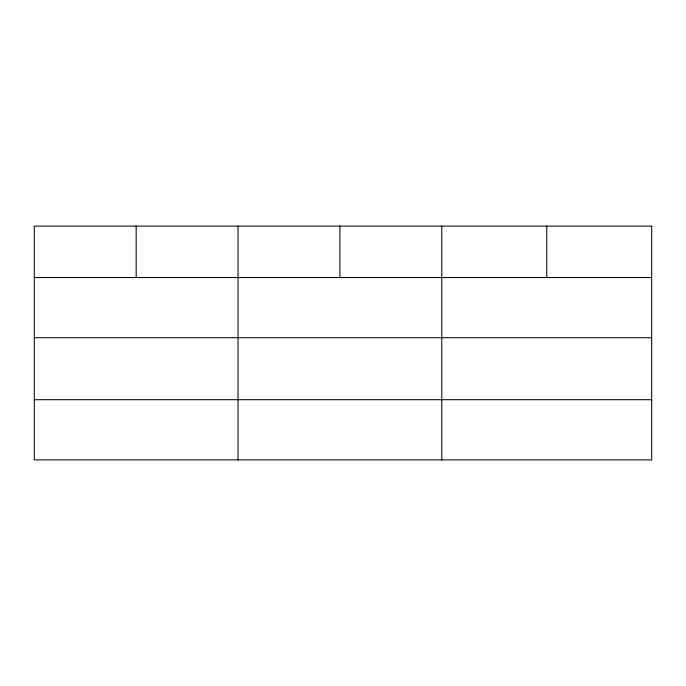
<?xml version="1.0" encoding="UTF-8"?>
<svg xmlns="http://www.w3.org/2000/svg" width="686" height="686" viewBox="0 0 686 686"><rect width="100%" height="100%" fill="white"/><g stroke="black" fill="none" stroke-linecap="round" stroke-linejoin="round"><path stroke-width="1.03" d="M34.3 277.538L651.7 277.538M34.3 337.709L651.7 337.709M34.3 399.706L651.7 399.706M546.742 226.114L546.742 277.538M441.784 226.114L441.784 459.886M339.913 226.114L339.913 277.538M238.042 226.114L238.042 459.886M136.171 226.114L136.171 277.538M651.7 226.114L34.3 226.114L34.3 459.886L651.7 459.886L651.7 226.114"/></g></svg>
